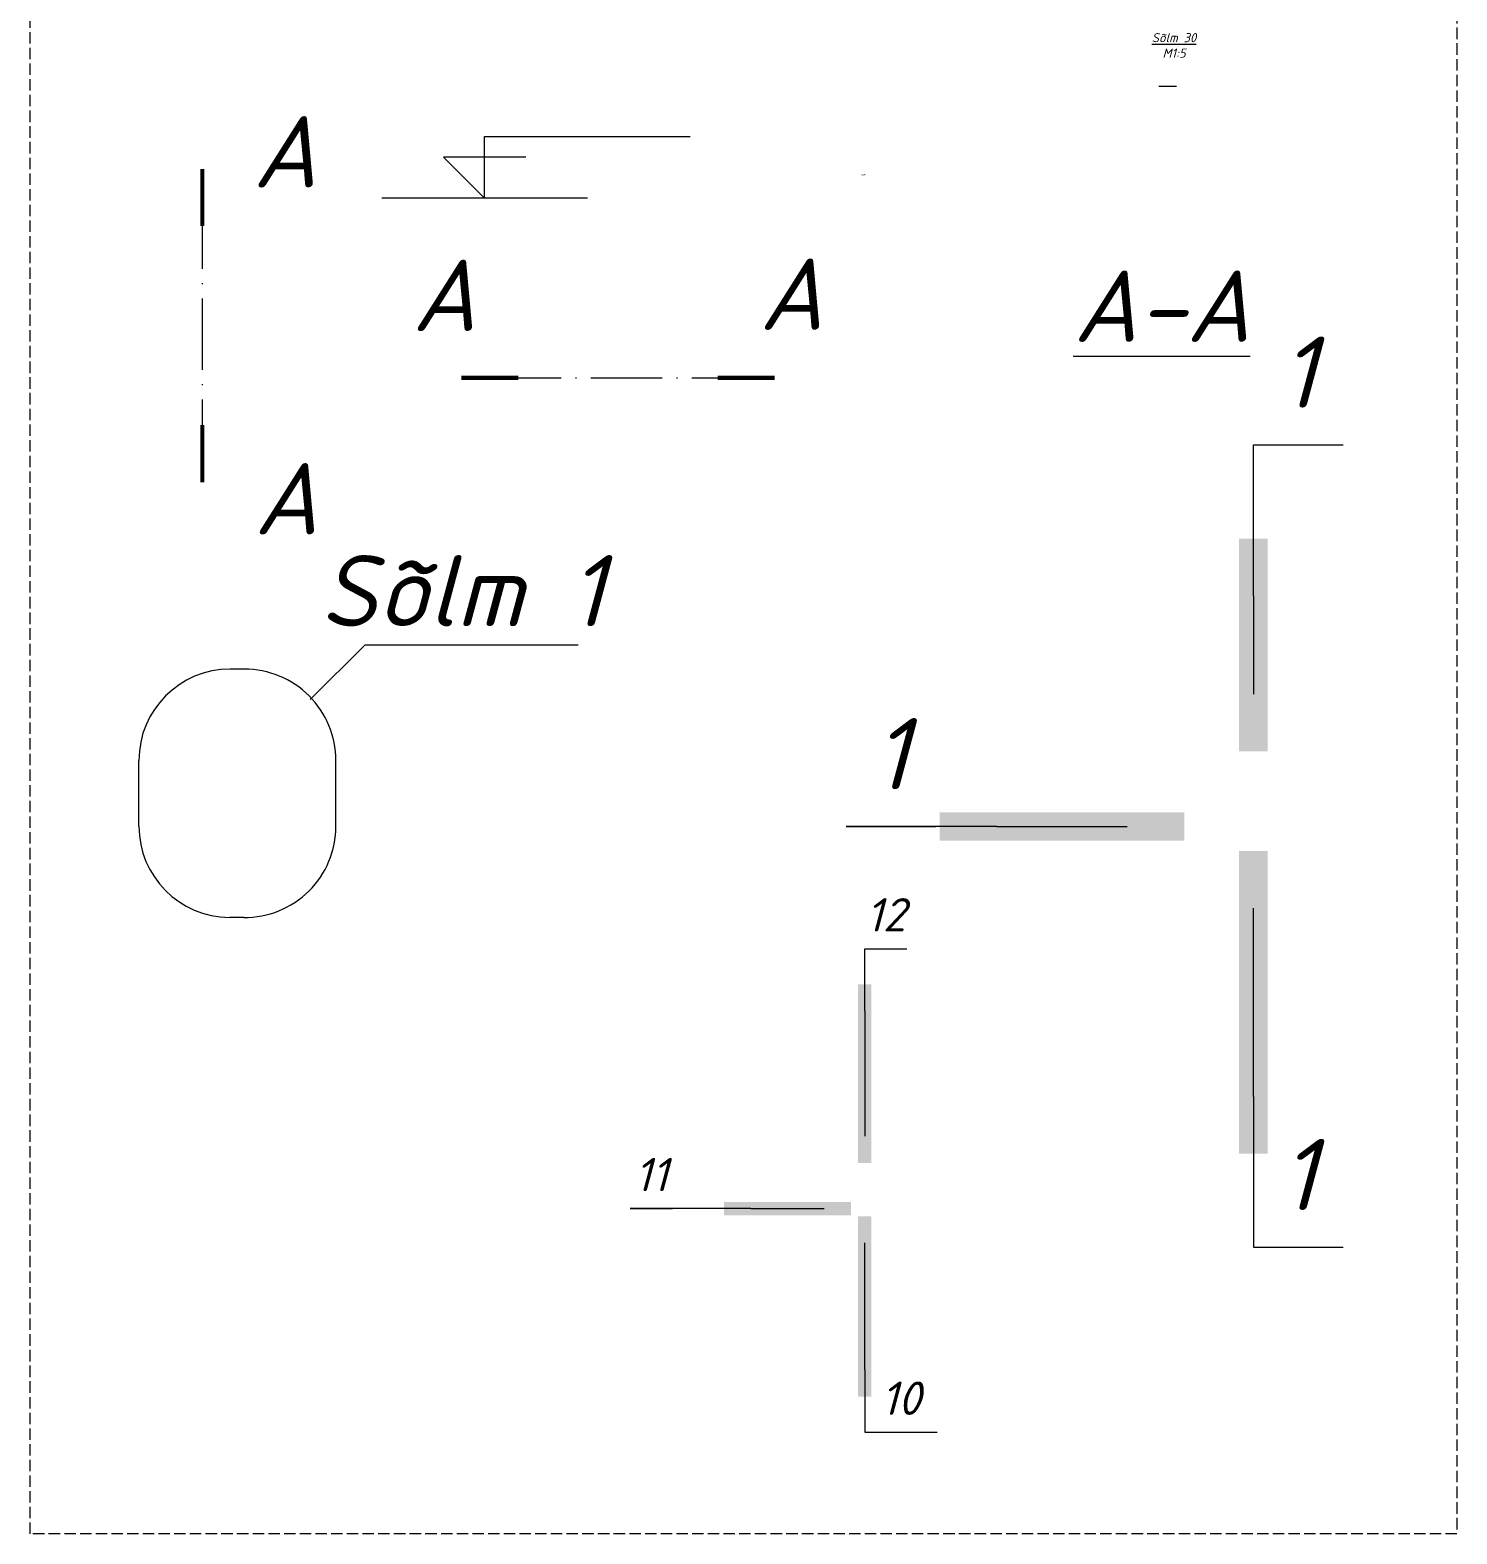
# Model space of a CAD drawing. Header units: millimetres. Extents: x -29692 to 34729, y -8412 to 43293.
# Drawn here: x -8584 to -6084, y -2810 to -174 of the extents above; entities that cross this region are included whole.
import ezdxf
from ezdxf.enums import TextEntityAlignment as Align

# ---------------------------------------------------------------- set-up
doc = ezdxf.new("R2010")
doc.units = ezdxf.units.MM
doc.linetypes.add('BROKEN_2', pattern=[17.7, 12.5, -2.5, 0.2, -2.5])
doc.linetypes.add('JIS_02_4.0', pattern=[5.5, 4, -1.5])
doc.layers.add('_0_004_Текст_01', color=7, linetype='Continuous', lineweight=18)
doc.layers.add('_0_023 _Линия_04', color=96, linetype='JIS_02_4.0', lineweight=9, plot=False)
doc.styles.add('2.5_AM_mm_ISOCPEUR_a', font='isocpeui.ttf', dxfattribs={"height": 2.5})
doc.styles.add('_DZ_3.2', font='isocpeui.ttf', dxfattribs={"height": 3.2})

# ---------------------------------------------------------------- blocks, each defined once
blk = doc.blocks.new('*U753')
at = {"layer": '_0_004_Текст_01', "linetype": 'ByBlock', "lineweight": -2}
h = blk.add_hatch(color=256, dxfattribs=at)
h.dxf.hatch_style = 1
h.paths.add_polyline_path([(328.3, 25), (-100, 25), (-100, -25), (328.3, -25)])
for p, q in [((-264.3, 0), (-106.8, 0)), ((0, 0), (-264.3, 0)), ((0, 0), (228.3, 0))]:
    blk.add_line(p, q, dxfattribs=at)
at = {"layer": '_0_004_Текст_01', "linetype": 'ByBlock', "lineweight": -2, "style": '2.5_AM_mm_ISOCPEUR_a'}
for tag, p in [('Т1', (-185.5, 127.5)), ('т2', (-185.5, -122.5))]:
    blk.add_attdef(tag, text='', height=125, dxfattribs=at).set_placement(p, align=Align.MIDDLE_CENTER)
blk = doc.blocks.new('*U528')
at = {"layer": '_0_004_Текст_01', "insert": (-3.14, 1.772), "char_height": 2.5, "width": 7.816e-15, "attachment_point": 1, "style": '2.5_AM_mm_ISOCPEUR_a'}
blk.add_mtext('{\\fISOCPEUR|b0|i1|c186|p34;\\LA-A}', dxfattribs=at)
blk = doc.blocks.new('*U754')
at = {"layer": '_0_004_Текст_01', "linetype": 'ByBlock', "lineweight": -2}
h = blk.add_hatch(color=256, dxfattribs=at)
h.dxf.hatch_style = 1
h.paths.add_polyline_path([(375, 25), (-100, 25), (-100, -25), (375, -25)])
for p, q in [((-451.3, 0), (-293.7, 0)), ((0, 0), (-451.3, 0)), ((0, 0), (275, 0))]:
    blk.add_line(p, q, dxfattribs=at)
at = {"layer": '_0_004_Текст_01', "linetype": 'ByBlock', "lineweight": -2, "style": '2.5_AM_mm_ISOCPEUR_a'}
for tag, p in [('Т1', (-372.5, 127.5)), ('т2', (-372.5, -122.5))]:
    blk.add_attdef(tag, text='', height=125, dxfattribs=at).set_placement(p, align=Align.MIDDLE_CENTER)
blk = doc.blocks.new('*U755')
at = {"layer": '_0_004_Текст_01', "linetype": 'ByBlock', "lineweight": -2}
h = blk.add_hatch(color=256, dxfattribs=at)
h.dxf.hatch_style = 1
h.paths.add_polyline_path([(25, -569), (25, 100), (-25, 100), (-25, -569)])
for p, q in [((0, 233.2), (157.5, 233.2)), ((0, 0), (0, 233.2)), ((0, 0), (0, -469))]:
    blk.add_line(p, q, dxfattribs=at)
at = {"layer": '_0_004_Текст_01', "linetype": 'ByBlock', "lineweight": -2, "style": '2.5_AM_mm_ISOCPEUR_a'}
for tag, p in [('Т1', (78.8, 360.7)), ('т2', (78.8, 110.7))]:
    blk.add_attdef(tag, text='', height=125, dxfattribs=at).set_placement(p, align=Align.MIDDLE_CENTER)
blk = doc.blocks.new('*U756')
at = {"layer": '_0_004_Текст_01', "linetype": 'ByBlock', "lineweight": -2}
h = blk.add_hatch(color=256, dxfattribs=at)
h.dxf.hatch_style = 1
h.paths.add_polyline_path([(-25, 575.8), (-25, -100), (25, -100), (25, 575.8)])
for p, q in [((0, 0), (0, 475.8)), ((0, 0), (0, -233.2)), ((0, -233.2), (270.6, -233.2))]:
    blk.add_line(p, q, dxfattribs=at)
at = {"layer": '_0_004_Текст_01', "linetype": 'ByBlock', "lineweight": -2, "style": '2.5_AM_mm_ISOCPEUR_a'}
for tag, p in [('Т1', (135.3, -105.7)), ('т2', (135.3, -355.7))]:
    blk.add_attdef(tag, text='', height=125, dxfattribs=at).set_placement(p, align=Align.MIDDLE_CENTER)
blk = doc.blocks.new('*U757')
at = {"layer": '_0_004_Текст_01', "linetype": 'ByBlock', "lineweight": -2}
h = blk.add_hatch(color=256, dxfattribs=at)
h.dxf.hatch_style = 1
h.paths.add_polyline_path([(25, -272.8), (25, 100), (-25, 100), (-25, -272.8)])
for p, q in [((0, 264.3), (157.5, 264.3)), ((0, 0), (0, 264.3)), ((0, 0), (0, -172.8))]:
    blk.add_line(p, q, dxfattribs=at)
at = {"layer": '_0_004_Текст_01', "linetype": 'ByBlock', "lineweight": -2, "style": '2.5_AM_mm_ISOCPEUR_a'}
for tag, p in [('Т1', (78.8, 391.8)), ('т2', (78.8, 141.8))]:
    blk.add_attdef(tag, text='', height=125, dxfattribs=at).set_placement(p, align=Align.MIDDLE_CENTER)
blk = doc.blocks.new('*U758')
at = {"layer": '_0_004_Текст_01', "linetype": 'ByBlock', "lineweight": -2}
h = blk.add_hatch(color=256, dxfattribs=at)
h.dxf.hatch_style = 1
h.paths.add_polyline_path([(-25, 430.1), (-25, -100), (25, -100), (25, 430.1)])
for p, q in [((0, 0), (0, 330.1)), ((0, 0), (0, -264.3)), ((0, -264.3), (157.5, -264.3))]:
    blk.add_line(p, q, dxfattribs=at)
at = {"layer": '_0_004_Текст_01', "linetype": 'ByBlock', "lineweight": -2, "style": '2.5_AM_mm_ISOCPEUR_a'}
for tag, p in [('Т1', (78.8, -136.8)), ('т2', (78.8, -386.8))]:
    blk.add_attdef(tag, text='', height=125, dxfattribs=at).set_placement(p, align=Align.MIDDLE_CENTER)
blk = doc.blocks.new('*U1009')
at = {"style": '_DZ_3.2', "flags": 9}
blk.add_attdef('COLOR', (0, -10.12), '', height=3.2, dxfattribs=at)
at = {"layer": '_0_004_Текст_01', "char_height": 3.2, "attachment_point": 1, "style": '_DZ_3.2'}
for s, insert, width in [('{\\LSõlm 30}', (0.25, 3.27), 16.0097), ('\\pxqc;M1:5', (1.31, -2.15), 13.58)]:
    blk.add_mtext(s, dxfattribs=dict(at, insert=insert, width=width))
blk = doc.blocks.new('*U763')
at = {"layer": '_0_004_Текст_01', "linetype": 'BROKEN_2', "ltscale": 0.2}
blk.add_line((0, 0), (0, -8.982), dxfattribs=at)
at = {"layer": '_0_004_Текст_01', "ltscale": 0.5, "const_width": 0.15}
for points in [[(0, 1), (0, -1)], [(0, -7.982), (0, -9.982)]]:
    blk.add_lwpolyline(points, dxfattribs=at)
at = {"layer": '_0_004_Текст_01', "ltscale": 0.5}
for points in [[(0, 0, 0, 1, 0), (1.776, 0, 0, 0, 0), (4, 0, 0, 0, 0)], [(0, -8.982, 0, 1, 0), (1.776, -8.982, 0, 0, 0), (4, -8.982, 0, 0, 0)]]:
    blk.add_lwpolyline(points, format="xyseb", dxfattribs=at)
at = {"layer": '_0_004_Текст_01', "ltscale": 0.5, "style": '2.5_AM_mm_ISOCPEUR_a'}
for tag, p in [('GRIEZ2', (2.89, 1.603)), ('GRIEZ', (2.933, -10.561))]:
    blk.add_attdef(tag, text='', height=2.5, dxfattribs=at).set_placement(p, align=Align.MIDDLE_CENTER)
blk = doc.blocks.new('*U764')
at = {"color": 0}
for p, q in [((-1.069, -0.086), (0.852, 1.836)), ((0.852, 1.836), (8.322, 1.836)), ((-3.378, 0.985), (-3.876, 0.985)), ((-7.076, -4.52), (-7.076, -2.219)), ((-0.169, -4.52), (-0.169, -2.219)), ((-3.401, -7.724), (-3.899, -7.724))]:
    blk.add_line(p, q, dxfattribs=at)
for centre, start, end in [((-3.871, -2.219), 90.0819, 180), ((-3.374, -2.219), 0, 90.0819), ((-3.871, -4.52), 180, 269.5025), ((-3.374, -4.52), 269.5025, 0)]:
    blk.add_arc(centre, 3.204, start, end, dxfattribs=at)
at = {"color": 0, "style": '2.5_AM_mm_ISOCPEUR_a'}
blk.add_attdef('HM-?', text='', height=2.5, dxfattribs=at).set_placement((4.617, 3.733), align=Align.MIDDLE_CENTER)
blk = doc.blocks.new('*U978')
at = {"color": 0, "lineweight": 15}
blk.add_lwpolyline([(0, 0, 0, 4, 0), (-10.6, 0, 0, 0, 0), (-11.9, 0, 0, 0, 0)], format="xyseb", dxfattribs=at)
blk.add_lwpolyline([(-11.9, 0), (-43.4, 0)], dxfattribs=at)
blk = doc.blocks.new('Отметка уровня (автомат)1')
at = {"layer": '_0_004_Текст_01', "ltscale": 0.25}
for p, q in [((0, 0), (0, 2.16)), ((0, 2.16), (7.2, 2.16)), ((1.44, 1.44), (-1.44, 1.44)), ((-1.44, 1.44), (0, 0)), ((3.6, 0), (-3.6, 0))]:
    blk.add_line(p, q, dxfattribs=at)
at = {"layer": '_0_004_Текст_01', "ltscale": 0.25, "style": '2.5_AM_mm_ISOCPEUR_a'}
blk.add_attdef('AUGST', text='', height=2.5, dxfattribs=at).set_placement((3.601, 3.623), align=Align.MIDDLE_CENTER)

msp = doc.modelspace()

# ---------------------------------------------------------------- linework, layer by layer
at = {"layer": '_0_023 _Линия_04', "ltscale": 5, "transparency": 33554687}
msp.add_lwpolyline([(-8584.319, 2250), (-6084.319, 2250), (-6084.319, -2810.439), (-8584.319, -2810.439)], close=True, dxfattribs=at)

# ---------------------------------------------------------------- block references
at = {"layer": '_0_004_Текст_01'}
for name, p, xscale, yscale, zscale in [('*U1009', (-6620.263, -195.921), 5, 5, 5), ('*U528', (-6599.516, -684.302), 50, 50, 50)]:
    msp.add_blockref(name, p, dxfattribs=dict(at, xscale=xscale, yscale=yscale, zscale=zscale))
at = {"layer": '_0_004_Текст_01', "ltscale": 30}
msp.add_blockref('*U978', (-6563.463, -273.114), dxfattribs=at)
at = {"layer": '_0_004_Текст_01', "xscale": 50, "yscale": 50, "zscale": 50}
msp.add_blockref('*U763', (-8282.543, -467.717), dxfattribs=at).add_auto_attribs({'GRIEZ': 'A', 'GRIEZ2': 'A'})
at = {"layer": '_0_004_Текст_01'}
ref = msp.add_blockref('Отметка уровня (автомат)1', (-7787.895, -469.073), dxfattribs=dict(at, xscale=50, yscale=50, zscale=50))
ref.add_attrib('AUGST', '0,000', dxfattribs={"ltscale": 0.25, "height": 2.5, "style": '2.5_AM_mm_ISOCPEUR_a'}).set_placement((-7123.307, -427.6), align=Align.MIDDLE_CENTER)
ref = msp.add_blockref('*U763', (-7778.858, -783.809), dxfattribs=dict(at, xscale=50, yscale=50, zscale=50, rotation=90))
ref.add_attrib('GRIEZ', 'A', dxfattribs={"ltscale": 0.5, "height": 125, "style": '2.5_AM_mm_ISOCPEUR_a'}).set_placement((-7250.832, -637.158), align=Align.MIDDLE_CENTER)
ref.add_attrib('GRIEZ2', 'A', dxfattribs={"ltscale": 0.5, "height": 125, "style": '2.5_AM_mm_ISOCPEUR_a'}).set_placement((-7858.986, -639.297), align=Align.MIDDLE_CENTER)
ref = msp.add_blockref('*U757', (-6440.927, -1165.724), dxfattribs=at)
ref.add_attrib('Т1', '1', dxfattribs={"linetype": 'ByBlock', "lineweight": -2, "height": 125, "style": '2.5_AM_mm_ISOCPEUR_a'}).set_placement((-6362.158, -773.917), align=Align.MIDDLE_CENTER)
ref = msp.add_blockref('*U764', (-8039.931, -1343.686), dxfattribs=dict(at, xscale=50, yscale=50, zscale=50))
ref.add_attrib('HM-?', 'Sõlm 1', dxfattribs={"layer": '0', "color": 0, "height": 125, "style": '2.5_AM_mm_ISOCPEUR_a'}).set_placement((-7827.249, -1157.049), align=Align.MIDDLE_CENTER)
ref = msp.add_blockref('*U753', (-6890.344, -1570.297), dxfattribs=at)
ref.add_attrib('Т1', '1', dxfattribs={"linetype": 'ByBlock', "lineweight": -2, "height": 125, "style": '2.5_AM_mm_ISOCPEUR_a'}).set_placement((-7075.883, -1442.797), align=Align.MIDDLE_CENTER)
ref = msp.add_blockref('*U758', (-6440.927, -2043.664), dxfattribs=at)
ref.add_attrib('Т1', '1', dxfattribs={"linetype": 'ByBlock', "lineweight": -2, "height": 125, "style": '2.5_AM_mm_ISOCPEUR_a'}).set_placement((-6362.158, -2180.471), align=Align.MIDDLE_CENTER)
ref = msp.add_blockref('*U755', (-7121.908, -1893.968), dxfattribs=dict(at, xscale=0.468, yscale=0.468, zscale=0.468))
ref.add_attrib('Т1', '12', dxfattribs={"linetype": 'ByBlock', "lineweight": -2, "height": 58.5, "style": '2.5_AM_mm_ISOCPEUR_a'}).set_placement((-7085.044, -1725.147), align=Align.MIDDLE_CENTER)
ref = msp.add_blockref('*U754', (-7321.454, -2240.215), dxfattribs=dict(at, xscale=0.468, yscale=0.468, zscale=0.468))
ref.add_attrib('Т1', '11', dxfattribs={"linetype": 'ByBlock', "lineweight": -2, "height": 58.5, "style": '2.5_AM_mm_ISOCPEUR_a'}).set_placement((-7495.792, -2180.545), align=Align.MIDDLE_CENTER)
ref = msp.add_blockref('*U756', (-7121.908, -2523.054), dxfattribs=dict(at, xscale=0.468, yscale=0.468, zscale=0.468))
ref.add_attrib('Т1', '10', dxfattribs={"linetype": 'ByBlock', "lineweight": -2, "height": 58.5, "style": '2.5_AM_mm_ISOCPEUR_a'}).set_placement((-7058.582, -2572.534), align=Align.MIDDLE_CENTER)

doc.saveas('drawing.dxf')
